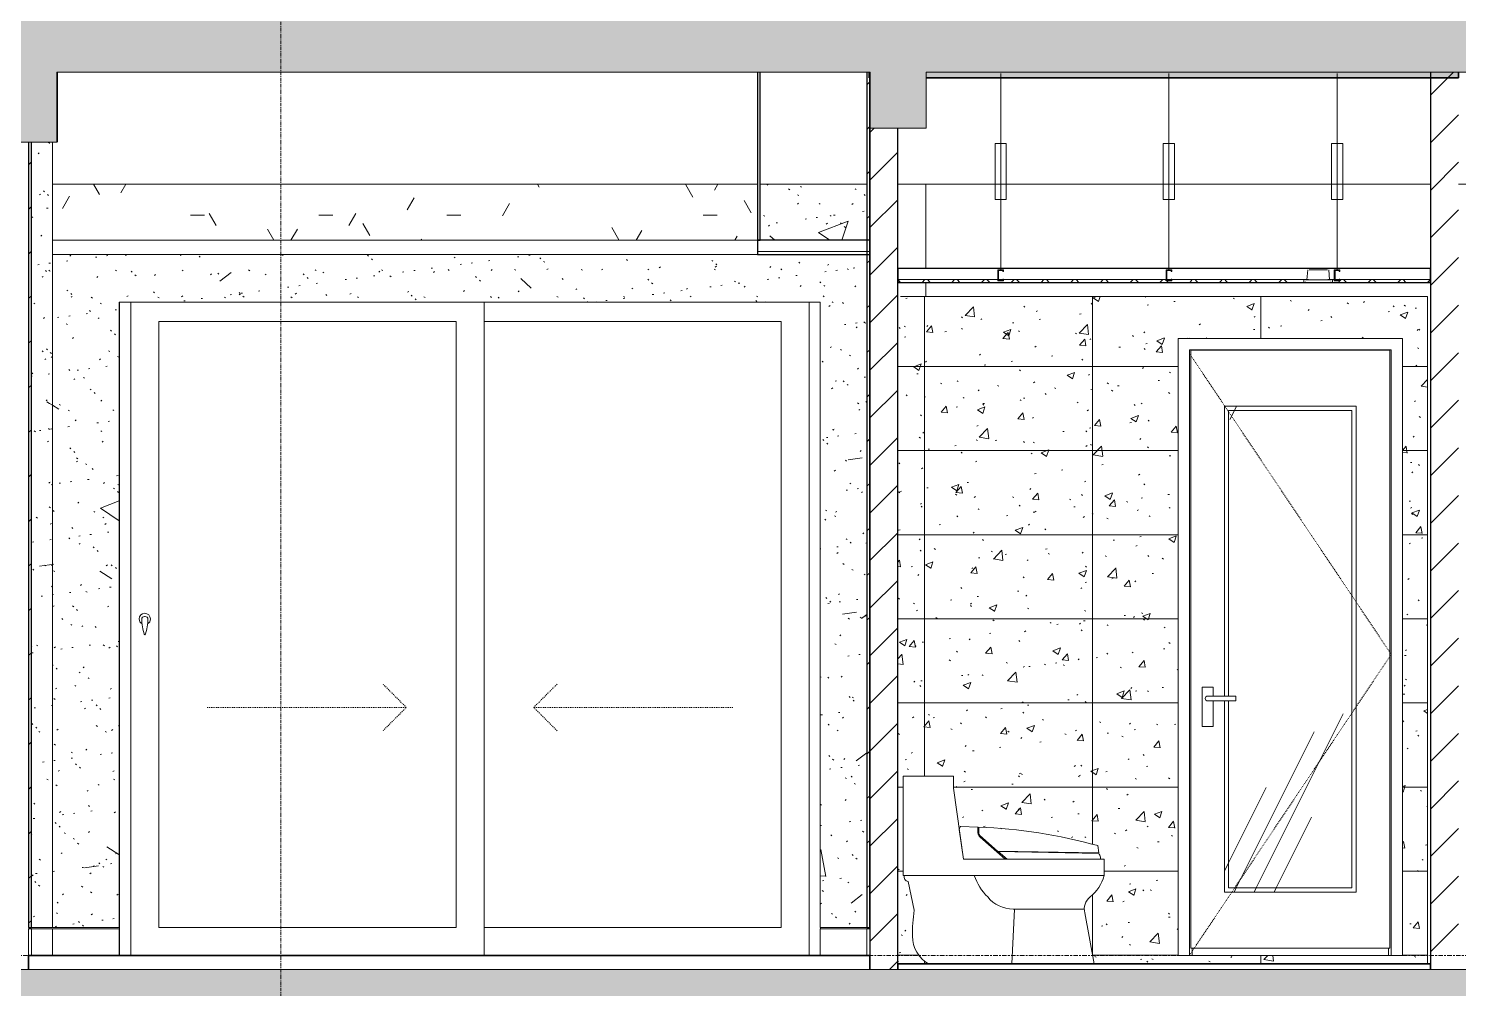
# Model space of a CAD drawing. Header units: millimetres. Extents: x -92143 to -2058, y -8802 to 35300.
# Drawn here: x -25437 to -20337, y 12282 to 15705 of the extents above; entities that cross this region are included whole.
import ezdxf

# ---------------------------------------------------------------- set-up
doc = ezdxf.new("R2010")
doc.units = ezdxf.units.MM
for name, pattern in [('Centre', [31.75, 6.35, -4.7625, 15.875, -4.7625]), ('Dash', [6.35, 3.175, -3.175]), ('Grid Line', [22.225, 12.7, -3.175, 3.175, -3.175])]:
    doc.linetypes.add(name, pattern=pattern)
for name, color, linetype, lineweight in [('0-1', 7, 'Continuous', 5), ('A-CLNG', 13, 'Continuous', 9), ('A-CLNG-1', 250, 'Continuous', 25), ('A-CLNG-2', 7, 'Continuous', 9), ('A-CLNG-PATT-1', 9, 'Continuous', 9), ('A-CLNG-PATT-3', 254, 'Continuous', 18), ('A-DETL-GENF', 92, 'Continuous', 9), ('A-DETL-GENF-1', 7, 'Continuous', 9), ('A-DETL-GENF-HDLN-1', 7, 'Dash', 9), ('A-DETL-GENF-HDLN-2', 1, 'Continuous', 9), ('A-DETL-THIN', 151, 'Continuous', 9), ('A-DOOR', 31, 'Continuous', 9), ('A-DOOR-1', 7, 'Continuous', 9), ('A-DOOR-FRAM', 31, 'Continuous', 9), ('A-DOOR-GLAZ', 31, 'Continuous', 9), ('A-DOOR-HDLN', 31, 'Dash', 18), ('A-FLOR-1', 10, 'Continuous', 35), ('A-FLOR-HRAL', 11, 'Continuous', 9), ('A-FLOR-HRAL-1', 253, 'Continuous', 18), ('A-FLOR-HRAL-2', 9, 'Continuous', 9), ('A-FLOR-LEVL-2', 51, 'Centre', 9), ('A-FLOR-PATT-1', 7, 'Continuous', 9), ('A-WALL-2', 250, 'Continuous', 25), ('A-WALL-PATT-1', 7, 'Continuous', 9), ('A-WALL-PATT-2', 9, 'Continuous', 9), ('E-LITE-EQPM', 33, 'Continuous', 9), ('E-LITE-EQPM-1', 7, 'Continuous', 9), ('I-WALL-1', 250, 'Continuous', 25), ('I-WALL-2', 7, 'Continuous', 9), ('P-SANR-FIXT', 6, 'Continuous', 9), ('P-SANR-FIXT-1', 7, 'Continuous', 9), ('S-BEAM-1', 12, 'Continuous', 5), ('S-BEAM-2', 7, 'Continuous', 9), ('S-BEAM-3', 10, 'Continuous', 35), ('S-COLS-1', 7, 'Continuous', 9), ('S-GRID-1', 1, 'Grid Line', 9)]:
    doc.layers.add(name, color=color, linetype=linetype, lineweight=lineweight)
pattern_1 = [(45, (-51987.05, 14125), (-84.8528, 84.8528), [])]
pattern_2 = [(45, (-51987.05, 14125), (-79.5495, 79.5495), [])]
pattern_3 = [(50, (-51987.05, 14125), (1093.104, -95.634), [114.3, -1257.3]), (355, (-51987, 14125), (-211.457, 1146.34), [91.44, -1005.84]), (100.451, (-51896, 14117), (881.656, 1050.7), [97.14, -1068.54]), (46.184, (-51987, 14429.8), (1626.475, -252.257), [171.45, -1885.95]), (96.636, (-51851.5, 14408.8), (1424.42, 1484.565), [145.71, -1602.81]), (351.184, (-51987, 14429.8), (1424.43, 1484.55), [137.16, -1508.76]), (21, (-51834.65, 14353.6), (909.686, -613.59), [114.3, -1257.3]), (326, (-51834.7, 14353.6), (370.812, 1105.13), [91.44, -1005.84]), (71.451, (-51758.8, 14302.5), (1280.503, 491.528), [97.14, -1068.54]), (37.5, (-51987.05, 14125), (18.5313, 507.3303), [50.292, -943.356, 50.292, -970.788, -1009.65]), (37.5, (-51987.05, 14125), (18.5313, 507.3303), [-2014.728, 50.292, -959.358]), (7.5, (-51987.05, 14125), (400.918, 601.084), [50.292, -531.876, 50.292, -920.496, -384.81]), (7.5, (-51987.05, 14125), (400.918, 601.084), [-1552.956, 50.292, -334.518]), (327.5, (-52326.9, 14125), (813.545, -34.3737), [50.292, -330.708, 50.292, -1138.428, -1577.34]), (327.5, (-52326.9, 14125), (813.545, -34.3737), [-1569.72, 50.292, -1527.048]), (317.5, (-52479.3, 14125), (888.775, 152.56), [50.292, -445.008, 50.292, -739.14, -1120.14]), (317.5, (-52479.3, 14125), (888.775, 152.56), [-1284.732, 50.292, -1069.848])]
pattern_4 = [(37.5, (-51987.05, 14125), (-4.79953, 146.8239), [5.029, -110.795, 5.029, -124.511, -123.825]), (37.5, (-51987.05, 14125), (-4.79953, 146.8239), [-245.364, 5.029, -118.796]), (7.5, (-51987.05, 14125), (134.8574, 215.0472), [5.029, -57.455, 5.029, -99.365, -40.005]), (7.5, (-51987.05, 14125), (134.8574, 215.0472), [-166.878, 5.029, -34.976]), (327.5, (-52080.78, 14125), (237.29776, 0.4316), [5.029, -33.071, 5.029, -132.131, -179.07]), (327.5, (-52080.78, 14125), (237.29776, 0.4316), [-175.26, 5.029, -174.041]), (317.5, (-52080.78, 14125), (229.067, 66.8792), [5.029, -14.021, 5.029, -84.887, -102.87]), (317.5, (-52080.78, 14125), (229.067, 66.8792), [-108.966, 5.029, -97.841])]
pattern_5 = [(63.435, (-51796.6, 14220.2), (-766.75, 2300.24), [952.5, -571.5, 952.5, -571.5, -1211.71]), (63.435, (-51796.6, 14220.2), (-766.75, 2300.24), [-3048, 381, -830.71]), (63.435, (-51844.2, 14267.9), (-766.75, 2300.24), [762, -952.5, 571.5, -571.5, -1402.21]), (63.435, (-51844.2, 14267.9), (-766.75, 2300.24), [-2857.5, 666.75, -735.46]), (63.435, (-51844.2, 14410.8), (-766.75, 2300.24), [571.5, -1143, 381, -571.5, -1592.71]), (63.435, (-51844.2, 14410.8), (-766.75, 2300.24), [-2667, 857.25, -735.46]), (63.435, (-51701.3, 14267.9), (-766.75, 2300.24), [571.5, -1143, 476.25, -2068.96]), (63.435, (-51558.4, 14410.8), (-766.75, 2300.24), [285.75, -1428.75, 190.5, -2354.71]), (63.435, (-51796.6, 14648.9), (-766.75, 2300.24), [190.5, -1428.75, 190.5, -762, -1687.96]), (63.435, (-51796.6, 14648.9), (-766.75, 2300.24), [-2571.75, 476.25, -1211.71]), (63.435, (-50939.3, 14506), (-766.75, 2300.24), [952.5, -1428.75, 1143, -754.51]), (63.435, (-50939.3, 14363.1), (-766.75, 2300.24), [1333.5, -952.5, 1428.75, -564.01]), (63.435, (-50844, 14410.8), (-766.75, 2300.24), [1524, -762, 1143, -830.71]), (63.435, (-50701.2, 14553.6), (-766.75, 2300.24), [952.5, -1333.5, 762, -1211.71]), (63.435, (-50844, 14839.4), (-766.75, 2300.24), [476.25, -1905, 571.5, -1306.96]), (63.435, (-50558.3, 14696.5), (-766.75, 2300.24), [381, -1905, 381, -1592.71])]

# ---------------------------------------------------------------- blocks, each defined once
blk = doc.blocks.new('NCV_TKTC_KET CAU_rvt-1-TKCS_MẶT CẮT E')
at = {"layer": 'A-FLOR-PATT-1'}
h = blk.add_hatch(color=256, dxfattribs=at)
h.paths.add_polyline_path([(-73506.3, 15530), (-73236.9, 15530), (-73236.9, 15550), (-75336.9, 15550), (-75336.9, 15530), (-74122.9, 15530)])
h.paths.add_polyline_path([(-66936.9, 15530), (-65032.3, 15530), (-65032.3, 15550), (-66936.9, 15550)])
h.paths.add_polyline_path([(-20336.9, 15530), (-20336.9, 15550), (-22235.3, 15550), (-22235.3, 15530), (-20484.2, 15530)])
h.paths.add_polyline_path([(-58736.9, 15530), (-56833.3, 15530), (-56833.3, 15550), (-58736.9, 15550)])
h.paths.add_polyline_path([(-22438.4, 15530), (-22435.3, 15530.3), (-22435.3, 15550), (-22438.4, 15549.9), (-22438.4, 15541.9)])
h.paths.add_polyline_path([(-28536.9, 15530), (-28536.9, 15550), (-30435.3, 15550), (-30435.3, 15530), (-29115.7, 15530)])
h.paths.add_polyline_path([(-50536.9, 15530), (-48635.6, 15530), (-48635.6, 15550), (-50536.9, 15550)])
h.paths.add_polyline_path([(-30635.3, 15530), (-30635.3, 15550), (-30638.4, 15550), (-30638.4, 15530)])
h.paths.add_polyline_path([(-48435.6, 15530), (-48433.3, 15530), (-48433.3, 15550), (-48435.6, 15550)])
h.paths.add_polyline_path([(-40434.4, 15530), (-40434.4, 15550), (-42336.9, 15550), (-42336.9, 15530), (-40829.9, 15530)])
at = {"layer": 'S-BEAM-1'}
blk.add_hatch(color=256, dxfattribs=at).paths.add_polyline_path([(-22436.9, 15350), (-22435.3, 15350), (-22436.9, 15541.9)])
at = {"layer": 'A-FLOR-1'}
for p, q in [((-22438.4, 15550), (-22438.4, 15530)), ((-22438.4, 15530), (-22435.3, 15530)), ((-22235.3, 15530), (-20336.9, 15530)), ((-20336.9, 15530), (-20336.9, 15550))]:
    blk.add_line(p, q, dxfattribs=at)
at = {"layer": 'S-BEAM-2'}
for p, q in [((-22836.9, 15150), (-25351.9, 15150)), ((-22446.9, 15150), (-22826.9, 15150)), ((-20436.9, 15150), (-22336.9, 15150)), ((-19136.9, 15150), (-20336.9, 15150))]:
    blk.add_line(p, q, dxfattribs=at)
at = {"layer": 'S-BEAM-3'}
for p, q in [((-25335.3, 15300), (-25335.3, 15550)), ((-22436.9, 15550), (-22436.9, 15350))]:
    blk.add_line(p, q, dxfattribs=at)
blk = doc.blocks.new('DOOR_CW_01 CANH MO-PANEL KINH - DIG_02-800x2200-CỬA NHÔM KÍNH-V43-TKCS_MẶT CẮT E')
at = {"layer": 'A-DETL-GENF-HDLN-2'}
h = blk.add_hatch(dxfattribs=at)
h.set_pattern_fill('FP_34', color=256, style=0, pattern_type=2)
h.set_pattern_definition(pattern_5)
h.paths.add_polyline_path([(-21171.5, 12626), (-20701.5, 12626), (-20701.5, 14358), (-21171.5, 14358), (-21171.5, 13324.5), (-21156.5, 13324.5), (-21156.5, 14343), (-20716.5, 14343), (-20716.5, 12641), (-21156.5, 12641), (-21156.5, 13307.5), (-21171.5, 13307.5), (-21171.5, 12641)])
h = blk.add_hatch(dxfattribs=at)
h.set_pattern_fill('FP_34', color=256, style=0, pattern_type=2)
h.set_pattern_definition(pattern_5)
h.paths.add_polyline_path([(-20716.5, 12641), (-20716.5, 14343), (-21156.5, 14343), (-21156.5, 13324.5), (-21130.7, 13324.5), (-21130.7, 13307.5), (-21156.5, 13307.5), (-21156.5, 12641), (-21100.8, 12641)])
at = {"layer": 'A-DETL-GENF-HDLN-1'}
for p, q in [((-20576.5, 13473.5), (-21296.5, 14547)), ((-21296.5, 12400), (-20576.5, 13473.5))]:
    blk.add_line(p, q, dxfattribs=at)
at = {"layer": 'A-DOOR-1'}
for p, q in [((-21296.5, 14560), (-21296.5, 12400)), ((-21296.5, 14560), (-20576.5, 14560)), ((-20581.5, 14558), (-21291.5, 14558)), ((-21291.5, 14558), (-21291.5, 12426)), ((-20581.5, 12426), (-20581.5, 14558)), ((-20576.5, 12400), (-20576.5, 14560)), ((-21171.5, 13324.5), (-21171.5, 14358)), ((-21171.5, 14358), (-20701.5, 14358)), ((-21156.5, 14343), (-21156.5, 13324.5)), ((-20716.5, 14343), (-21156.5, 14343)), ((-20716.5, 12641), (-20716.5, 14343)), ((-20701.5, 14358), (-20701.5, 12626)), ((-21211.8, 13356), (-21251.3, 13356)), ((-21251.3, 13356), (-21251.3, 13216)), ((-21156.5, 13324.5), (-21231.5, 13324.5)), ((-21211.8, 13324.5), (-21211.8, 13356)), ((-21156.5, 13324.5), (-21130.7, 13324.5)), ((-21130.7, 13324.5), (-21130.7, 13307.5)), ((-21156.5, 13307.5), (-21231.5, 13307.5)), ((-21211.8, 13216), (-21211.8, 13307.5)), ((-21171.5, 12626), (-21171.5, 13307.5)), ((-21156.5, 13307.5), (-21156.5, 12641)), ((-21130.7, 13307.5), (-21156.5, 13307.5)), ((-21251.3, 13216), (-21211.8, 13216)), ((-20701.5, 12626), (-21171.5, 12626)), ((-21156.5, 12641), (-20716.5, 12641)), ((-21291.5, 12426), (-20581.5, 12426)), ((-21286.5, 12426), (-21286.5, 12400)), ((-20586.5, 12426), (-20586.5, 12400))]:
    blk.add_line(p, q, dxfattribs=at)
for start, end in [(90, 180), (180, 270)]:
    blk.add_arc((-21231.5, 13316), 8.5, start, end, dxfattribs=at)
blk = doc.blocks.new('TOILET - TOILET-400871-TKCS_MẶT CẮT E')
at = {"layer": 'P-SANR-FIXT-1'}
for p, q in [((-30517.2, 6238.8), (-30338.3, 6238.8)), ((-30517.2, 5884.5), (-30517.2, 6238.8)), ((-30338.3, 6238.8), (-30338.3, 6196.1)), ((-30338.3, 6196.1), (-30301.7, 5942.7)), ((-30317.1, 6048.9), (-30313.7, 6058.1)), ((-30301.7, 5942.7), (-30317.1, 6048.9)), ((-30311.6, 6059.4), (-30250.9, 6057.8)), ((-30248.1, 6040.7), (-30248.1, 6057.1)), ((-30181.1, 5971.6), (-30244.4, 6027.8)), ((-30243, 6022.1), (-30153.7, 5942.7)), ((-29819.2, 5965.3), (-30181.1, 5971.6)), ((-30179, 5970), (-29819.9, 5963.7)), ((-30147, 5942.7), (-30179, 5970)), ((-29822.8, 5991.3), (-29819.2, 5965.3)), ((-30153.7, 5942.7), (-30301.7, 5942.7)), ((-30301.7, 5942.7), (-29800.4, 5942.7)), ((-29813.5, 5942.7), (-30147, 5942.7)), ((-29813.5, 5950.7), (-29813.5, 5942.7)), ((-29800.4, 5942.7), (-29800.4, 5884.5)), ((-30514.1, 5884.5), (-30517.2, 5884.5)), ((-29800.4, 5884.5), (-30517.2, 5884.5)), ((-30477.9, 5760.8), (-30499.7, 5863.3)), ((-30130, 5570), (-30119.8, 5764.9)), ((-30125, 5764.9), (-29871.4, 5764.9)), ((-29869.9, 5751.5), (-29836, 5570))]:
    blk.add_line(p, q, dxfattribs=at)
for centre, radius, start, end in [((-30311.7, 6057.2), 2.2, 88.5161, 155.4839), ((-29006, 6068.4), 1244.9, 180.4858, 181.4436), ((-30226.7, 6039.8), 24, 186.6549, 227.3451), ((-30310.2, 4249.5), 1808.7, 74.3662, 88.0305), ((-30223.8, 6040.7), 24.3, 180, 212), ((-29845.4, 5943), 32.8, 13.4486, 39.0703), ((-30495.4, 5881.7), 18.9, 171.5586, 257), ((-30070.1, 5954.4), 206.2, 199.8317, 225.1361), ((-29944.9, 5924.8), 150, 309.0587, 344.4161), ((-30125, 5881.3), 116.3, 218.8786, 270), ((-29814.7, 5764.2), 56.7, 129.0587, 192.9413), ((-29921.6, 5674.2), 563, 171.1596, 180.5723), ((-30367.9, 5669.8), 116.7, 180.5723, 239.3773)]:
    blk.add_arc(centre, radius, start, end, dxfattribs=at)
blk = doc.blocks.new('LIC_10-ĐÈN LED DOWNLIGHT ÂM TRẦN_ P_6W_ ÁNH SÁNG 4000K - LIC_10-ĐÈN LED DOWNLIGHT ÂM TRẦN_ P_6W_ ÁNH SÁNG 4000K-V4-TKCS_MẶT CẮT E')
at = {"layer": 'E-LITE-EQPM-1'}
for p, q in [((-20887.9, 8009), (-20887.9, 8000)), ((-20791, 8009), (-20882.9, 8009)), ((-20874.4, 8045), (-20877, 8009)), ((-20804.4, 8045), (-20869.4, 8045)), ((-20796.9, 8009), (-20799.4, 8045)), ((-20785.9, 8000), (-20785.9, 8009)), ((-20896.9, 8000), (-20896.9, 7998)), ((-20896.9, 7998), (-20891, 7998)), ((-20776.9, 7998), (-20896.9, 7998)), ((-20893.4, 8000), (-20895.8, 8000)), ((-20876.1, 8000), (-20893.3, 8000)), ((-20782.9, 8000), (-20891, 8000)), ((-20882, 8000), (-20885.5, 8000)), ((-20881.9, 8002), (-20881.9, 8000)), ((-20878.6, 8000), (-20881.1, 8000)), ((-20800.3, 8000), (-20873.6, 8000)), ((-20853.3, 8000), (-20860.6, 8000)), ((-20813.3, 8000), (-20820.5, 8000)), ((-20780.5, 8000), (-20797.7, 8000)), ((-20792.7, 8000), (-20795.3, 8000)), ((-20791.9, 8000), (-20791.9, 8002)), ((-20788.4, 8000), (-20791.6, 8000)), ((-20782.9, 7998), (-20776.9, 7998)), ((-20778.1, 8000), (-20780.5, 8000)), ((-20776.9, 7998), (-20776.9, 8000))]:
    blk.add_line(p, q, dxfattribs=at)
blk = doc.blocks.new('Railing - Railing-915909-TKCS_MẶT CẮT E')
at = {"layer": 'A-FLOR-HRAL-1'}
for p, q in [((-25426.9, 5695), (-25436.9, 5695)), ((-25436.9, 5695), (-25436.9, 5600)), ((-25426.9, 5600), (-25426.9, 5695)), ((-25436.9, 5600), (-25426.9, 5600))]:
    blk.add_line(p, q, dxfattribs=at)
at = {"layer": 'A-FLOR-HRAL-2'}
for p, q in [((-25426.9, 5695), (-25351.9, 5695)), ((-25351.9, 5695), (-25113.5, 5695)), ((-25351.9, 5695), (-25351.9, 5600)), ((-25113.5, 5695), (-25113.5, 5600))]:
    blk.add_line(p, q, dxfattribs=at)
blk = doc.blocks.new('Railing - Railing-915901-TKCS_MẶT CẮT E')
at = {"layer": 'A-FLOR-HRAL-1'}
for p, q in [((-22436.9, 5695), (-22446.9, 5695)), ((-22446.9, 5695), (-22446.9, 5600)), ((-22436.9, 5600), (-22436.9, 5695)), ((-22446.9, 5600), (-22436.9, 5600))]:
    blk.add_line(p, q, dxfattribs=at)
blk = doc.blocks.new('Railing - Railing-915903-TKCS_MẶT CẮT E')
at = {"layer": 'A-FLOR-HRAL-2'}
for p, q in [((-22613.5, 5600), (-22613.5, 5695)), ((-22613.5, 5695), (-22446.9, 5695))]:
    blk.add_line(p, q, dxfattribs=at)
blk = doc.blocks.new('CL_01-VÁCH DỰNG THẠCH CAO CĂN HỘ LOẠI 1-5D12 - CL_01-VÁCH DỰNG THẠCH CAO CĂN HỘ LOẠI 1A-5-V55-TKCS_MẶT CẮT E')
at = {"layer": 'A-CLNG-PATT-3'}
h = blk.add_hatch(dxfattribs=at)
h.set_pattern_fill('FP_2', color=256, style=0, pattern_type=2)
h.set_pattern_definition([(0, (-51987.05, 14125), (609.6, 152.4), [50.292, -406.908, 50.292, -406.908, -2438.4]), (0, (-51987.05, 14125), (609.6, 152.4), [-914.4, 50.292, -864.108, 50.292, -406.908, -1066.8]), (0, (-51987.05, 14125), (609.6, 152.4), [-2286, 50.292, -254.508, 50.292, -711.708]), (120, (-51758.45, 14201.2), (-436.7823, 451.7291), [50.292, -406.908, 50.292, -2845.308]), (120, (-51758.45, 14201.2), (-436.7823, 451.7291), [-507.492, -406.908, 50.292, -864.108, -1524]), (120, (-51758.45, 14201.2), (-436.7823, 451.7291), [-1828.8, 50.292, -406.908, 50.292, -1016.508]), (120, (-51758.45, 14201.2), (-436.7823, 451.7291), [-2336.292, -254.508, 50.292, -711.708]), (240, (-51682.25, 14506), (-172.8177, -604.1291), [50.292, -406.908, 50.292, -406.908, -2438.4]), (240, (-51682.25, 14506), (-172.8177, -604.1291), [-914.4, 50.292, -864.108, 50.292, -406.908, -1066.8]), (240, (-51682.25, 14506), (-172.8177, -604.1291), [-2286, 50.292, -254.508, 50.292, -711.708])])
h.paths.add_polyline_path([(-22950.4, 14950), (-22836.9, 14950), (-22836.9, 15150), (-25351.9, 15150), (-25351.9, 14950), (-24183.5, 14950)])
at = {"layer": 'A-CLNG-1'}
for p, q in [((-22836.9, 15550), (-22836.9, 14950)), ((-22826.9, 14950), (-22826.9, 15550)), ((-22836.9, 14950), (-22826.9, 14950))]:
    blk.add_line(p, q, dxfattribs=at)
at = {"layer": 'A-CLNG-2'}
blk.add_line((-22836.9, 14950), (-25351.9, 14950), dxfattribs=at)
blk = doc.blocks.new('NCV_TKTC_TANG 3 - 4_rvt-1-TKCS_MẶT CẮT E')
at = {"layer": 'A-CLNG-PATT-1'}
h = blk.add_hatch(dxfattribs=at)
h.set_pattern_fill('FP_4', color=256, style=0, pattern_type=2)
h.set_pattern_definition([(45, (-51987.05, 14125), (-53.033, 53.033), []), (135, (-51987.05, 14125), (-53.033, -53.033), [])])
h.paths.add_polyline_path([(-20484.2, 14800), (-20436.9, 14800), (-20436.9, 14810), (-20759.4, 14809), (-20759.4, 14805), (-20779.4, 14805), (-20779.4, 14810), (-20790.5, 14809), (-20790.5, 14800), (-20754.4, 14800)])
h.paths.add_polyline_path([(-22336.9, 14800), (-20883.4, 14800), (-20882.9, 14809), (-21359.4, 14807.5), (-21359.4, 14805), (-21379.4, 14805), (-21379.4, 14810), (-21959.4, 14810), (-21959.4, 14805), (-21979.4, 14805), (-21979.4, 14810), (-22336.9, 14810)])
h.paths.add_polyline_path([(-20761.9, 14807.5), (-20761.9, 14810), (-20776.9, 14809), (-20776.9, 14807.5)])
h.paths.add_polyline_path([(-21376.9, 14807.5), (-21361.9, 14807.5), (-21361.9, 14810), (-21376.9, 14810)])
h.paths.add_polyline_path([(-21976.9, 14807.5), (-21961.9, 14807.5), (-21961.9, 14810), (-21976.9, 14810)])
at = {"layer": 'A-WALL-PATT-1'}
h = blk.add_hatch(dxfattribs=at)
h.set_pattern_fill('FP_5', color=256, style=0, pattern_type=2)
h.set_pattern_definition(pattern_2)
h.paths.add_polyline_path([(-22446.9, 12500), (-22436.9, 12500), (-22436.9, 15550), (-22446.9, 15550), (-22446.9, 12673.7)])
h = blk.add_hatch(dxfattribs=at)
h.set_pattern_fill('FP_5', color=256, style=0, pattern_type=2)
h.set_pattern_definition(pattern_2)
h.paths.add_polyline_path([(-25436.9, 12500), (-25426.9, 12500), (-25426.9, 15300), (-25436.9, 15300), (-25436.9, 12673.7)])
at = {"layer": 'A-WALL-PATT-2'}
h = blk.add_hatch(dxfattribs=at)
h.set_pattern_fill('FP_1', color=256, style=0, pattern_type=2)
h.set_pattern_definition(pattern_1)
h.paths.add_polyline_path([(-20436.9, 12350), (-20336.9, 12350), (-20336.9, 15550), (-20436.9, 15550), (-20436.9, 12369.3)])
h = blk.add_hatch(dxfattribs=at)
h.set_pattern_fill('FP_7', color=256, style=0, pattern_type=2)
h.set_pattern_definition(pattern_3)
h.paths.add_polyline_path([(-25416.5, 12500), (-25361.9, 12500), (-25361.9, 15300), (-25426.9, 15300), (-25426.9, 12500)])
h = blk.add_hatch(dxfattribs=at)
h.set_pattern_fill('FP_6', color=256, style=0, pattern_type=2)
h.set_pattern_definition(pattern_4)
h.paths.add_polyline_path([(-25416.5, 12500), (-25361.9, 12500), (-25361.9, 15300), (-25426.9, 15300), (-25426.9, 12500)])
h = blk.add_hatch(dxfattribs=at)
h.set_pattern_fill('FP_7', color=256, style=0, pattern_type=2)
h.set_pattern_definition(pattern_3)
h.paths.add_polyline_path([(-25351.9, 12500), (-25351.9, 15300), (-25361.9, 15300), (-25361.9, 12500)])
h = blk.add_hatch(dxfattribs=at)
h.set_pattern_fill('FP_6', color=256, style=0, pattern_type=2)
h.set_pattern_definition(pattern_4)
h.paths.add_polyline_path([(-25351.9, 12500), (-25351.9, 15300), (-25361.9, 15300), (-25361.9, 12500)])
h = blk.add_hatch(dxfattribs=at)
h.set_pattern_fill('FP_1', color=256, style=0, pattern_type=2)
h.set_pattern_definition(pattern_1)
h.paths.add_polyline_path([(-22435.3, 12350), (-22336.9, 12350), (-22336.9, 15350), (-22435.3, 15350), (-22436.9, 12350)])
h = blk.add_hatch(dxfattribs=at)
h.set_pattern_fill('FP_7', color=256, style=0, pattern_type=2)
h.set_pattern_definition(pattern_3)
h.paths.add_polyline_path([(-25351.9, 12500), (-25113.5, 12500), (-25113.5, 14730), (-22613.5, 14730), (-22613.5, 12500), (-22446.9, 12500), (-22446.9, 14900), (-25351.9, 14900), (-25351.9, 13033.7)])
h.paths.add_polyline_path([(-22446.9, 14950), (-22446.9, 15150), (-22826.9, 15150), (-22826.9, 14950), (-22570.4, 14950)])
h = blk.add_hatch(dxfattribs=at)
h.set_pattern_fill('FP_6', color=256, style=0, pattern_type=2)
h.set_pattern_definition(pattern_4)
h.paths.add_polyline_path([(-25351.9, 12500), (-25113.5, 12500), (-25113.5, 14730), (-22613.5, 14730), (-22613.5, 12500), (-22446.9, 12500), (-22446.9, 14900), (-25351.9, 14900), (-25351.9, 13033.7)])
h.paths.add_polyline_path([(-22446.9, 14950), (-22446.9, 15150), (-22826.9, 15150), (-22826.9, 14950), (-22570.4, 14950)])
h = blk.add_hatch(dxfattribs=at)
h.set_pattern_fill('FP_18', color=256, style=0, pattern_type=2)
h.set_pattern_definition([(50, (-51987.05, 14125), (273.276, -23.909), [28.575, -314.325]), (355, (-51987.05, 14125), (-52.8646, 286.585), [22.86, -251.46]), (100.451, (-51964.28, 14123), (220.4138, 262.6745), [24.285, -267.135]), (46.184, (-51987.05, 14201.2), (406.6187, -63.0646), [42.862, -471.487]), (96.636, (-51953.17, 14195.94), (356.104, 371.1414), [36.428, -400.703]), (351.184, (-51987.05, 14201.2), (356.1075, 371.138), [34.29, -377.19]), (21, (-51948.95, 14182.15), (227.4212, -153.3982), [28.575, -314.325]), (326, (-51948.95, 14182.15), (92.7027, 276.2822), [22.86, -251.46]), (71.451, (-51930, 14169.37), (320.1254, 122.8816), [24.285, -267.135]), (37.5, (-51987.05, 14125), (4.63248, 126.8326), [5.029, -243.383, 5.029, -250.241, -252.413]), (37.5, (-51987.05, 14125), (4.63248, 126.8326), [-503.682, 5.029, -247.383]), (7.5, (-51987.05, 14125), (100.22916, 150.2711), [5.029, -140.513, 5.029, -237.668, -96.203]), (7.5, (-51987.05, 14125), (100.22916, 150.2711), [-388.239, 5.029, -91.173]), (327.5, (-52072.01, 14125), (203.38684, -8.5935), [5.029, -90.221, 5.029, -292.151, -394.335]), (327.5, (-52072.01, 14125), (203.38684, -8.5935), [-392.43, 5.029, -389.306]), (317.5, (-52110.11, 14125), (222.1944, 38.1398), [5.029, -118.796, 5.029, -192.329, -280.035]), (317.5, (-52110.11, 14125), (222.1944, 38.1398), [-321.183, 5.029, -275.006])])
h.paths.add_polyline_path([(-22336.9, 12370), (-22226.9, 12370), (-22238.8, 12377.1), (-22257.8, 12395.4), (-22272.2, 12417.6), (-22281.3, 12442.4), (-22284.5, 12468.6), (-22283.1, 12514.8), (-22277.9, 12560.8), (-22299.7, 12663.3), (-22307.9, 12667.6), (-22313.2, 12675.2), (-22314.1, 12684.5), (-22317.2, 12684.5), (-22317.2, 13038.8), (-22138.3, 13038.8), (-22138.3, 12996.1), (-22117.1, 12848.9), (-22111.6, 12859.4), (-22050.9, 12857.8), (-22049.2, 12831.5), (-22043, 12822.1), (-21953.7, 12742.7), (-21947, 12742.7), (-21979, 12770), (-21619.2, 12762.5), (-21613.5, 12750.7), (-21613.5, 12742.7), (-21600.4, 12742.7), (-21600.4, 12684.5), (-21611.7, 12655.8), (-21633.3, 12625.4), (-21659.2, 12599.3), (-21665.9, 12588.5), (-21670, 12576.6), (-21671.4, 12564.1), (-21669.9, 12551.5), (-21636, 12370), (-20446.9, 12370), (-20446.9, 14750), (-22336.9, 14750), (-22336.9, 12673.7)])
h.paths.add_polyline_path([(-21100.8, 12400), (-21336.5, 12400), (-21336.5, 14600), (-20536.5, 14600), (-20536.5, 12400)])
h.paths.add_polyline_path([(-21619.2, 12765.3), (-21981.1, 12771.6), (-22045.2, 12830.4), (-22048.1, 12846.9), (-22046.7, 12857), (-21904.7, 12846.5), (-21762.7, 12824.5), (-21622.8, 12791.3), (-21619.9, 12770.8)])
h = blk.add_hatch(dxfattribs=at)
h.set_pattern_fill('FP_40', color=256, style=0, pattern_type=2)
h.set_pattern_definition([(0, (-20441.94, 12400), (0, 300), []), (90, (-20441.94, 12400), (-600, 4e-14), [])])
h.paths.add_polyline_path([(-22336.9, 12370), (-22226.9, 12370), (-22238.8, 12377.1), (-22257.8, 12395.4), (-22272.2, 12417.6), (-22281.3, 12442.4), (-22284.5, 12468.6), (-22283.1, 12514.8), (-22277.9, 12560.8), (-22299.7, 12663.3), (-22307.9, 12667.6), (-22313.2, 12675.2), (-22314.1, 12684.5), (-22317.2, 12684.5), (-22317.2, 13038.8), (-22138.3, 13038.8), (-22138.3, 12996.1), (-22117.1, 12848.9), (-22111.6, 12859.4), (-22050.9, 12857.8), (-22049.2, 12831.5), (-22043, 12822.1), (-21953.7, 12742.7), (-21947, 12742.7), (-21979, 12770), (-21619.2, 12762.5), (-21613.5, 12750.7), (-21613.5, 12742.7), (-21600.4, 12742.7), (-21600.4, 12684.5), (-21611.7, 12655.8), (-21633.3, 12625.4), (-21659.2, 12599.3), (-21665.9, 12588.5), (-21670, 12576.6), (-21671.4, 12564.1), (-21669.9, 12551.5), (-21636, 12370), (-20446.9, 12370), (-20446.9, 14750), (-22336.9, 14750), (-22336.9, 12673.7)])
h.paths.add_polyline_path([(-21100.8, 12400), (-21336.5, 12400), (-21336.5, 14600), (-20536.5, 14600), (-20536.5, 12400)])
h.paths.add_polyline_path([(-21619.2, 12765.3), (-21981.1, 12771.6), (-22045.2, 12830.4), (-22048.1, 12846.9), (-22046.7, 12857), (-21904.7, 12846.5), (-21762.7, 12824.5), (-21622.8, 12791.3), (-21619.9, 12770.8)])
at = {"layer": 'A-CLNG-1'}
for p, q in [((-22436.9, 14950), (-22836.9, 14950)), ((-22836.9, 14950), (-22836.9, 14900)), ((-22436.9, 14900), (-22436.9, 14950)), ((-22836.9, 14900), (-22436.9, 14900)), ((-20436.9, 14850), (-22336.9, 14850)), ((-22336.9, 14850), (-22336.9, 14800)), ((-20436.9, 14800), (-20436.9, 14850)), ((-22336.9, 14800), (-20891, 14800)), ((-20782.9, 14800), (-20436.9, 14800))]:
    blk.add_line(p, q, dxfattribs=at)
at = {"layer": 'A-CLNG-2'}
for p, q in [((-25351.9, 14950), (-22836.9, 14950)), ((-22836.9, 14900), (-25351.9, 14900)), ((-22436.9, 14910), (-22836.9, 14910)), ((-21979.1, 14810), (-22336.9, 14810)), ((-21960.1, 14810), (-21976.9, 14810)), ((-21379.1, 14810), (-21959.4, 14810)), ((-21360.1, 14810), (-21376.9, 14810)), ((-20871.5, 14810), (-21359.4, 14810)), ((-20779.1, 14810), (-20802.3, 14810)), ((-20760.1, 14810), (-20776.9, 14810)), ((-20436.9, 14810), (-20759.4, 14810))]:
    blk.add_line(p, q, dxfattribs=at)
at = {"layer": 'A-FLOR-1'}
for p, q in [((-22436.9, 12400), (-25436.9, 12400)), ((-25436.9, 12400), (-25436.9, 12350)), ((-22436.9, 12350), (-22436.9, 12400)), ((-20436.9, 12370), (-22336.9, 12370)), ((-22336.9, 12370), (-22336.9, 12350)), ((-20436.9, 12350), (-20436.9, 12370))]:
    blk.add_line(p, q, dxfattribs=at)
at = {"layer": 'A-WALL-2'}
for p, q in [((-22436.9, 15550), (-22436.9, 12350)), ((-20436.9, 15550), (-20436.9, 12350)), ((-22336.9, 12350), (-22336.9, 15350))]:
    blk.add_line(p, q, dxfattribs=at)
at = {"layer": 'I-WALL-1'}
for p, q in [((-22446.9, 15550), (-22446.9, 12500)), ((-22436.9, 12500), (-22436.9, 15550)), ((-25436.9, 15300), (-25436.9, 12500)), ((-25426.9, 12500), (-25426.9, 15300)), ((-25436.9, 12500), (-25426.9, 12500)), ((-22446.9, 12500), (-22436.9, 12500))]:
    blk.add_line(p, q, dxfattribs=at)
at = {"layer": 'I-WALL-2'}
for p, q in [((-25351.9, 15300), (-25351.9, 12500)), ((-20446.9, 14750), (-22326.9, 14750)), ((-20446.9, 12370), (-20446.9, 14750)), ((-25113.5, 12500), (-25113.5, 14730)), ((-25113.5, 14730), (-22613.5, 14730)), ((-22613.5, 14730), (-22613.5, 12500)), ((-21336.5, 12400), (-21336.5, 14600)), ((-21336.5, 14600), (-20536.5, 14600)), ((-20536.5, 14600), (-20536.5, 12400)), ((-25426.9, 12500), (-25361.9, 12500)), ((-25351.9, 12500), (-25361.9, 12500)), ((-25351.9, 12500), (-25113.5, 12500)), ((-22613.5, 12500), (-22446.9, 12500)), ((-20536.5, 12400), (-21336.5, 12400))]:
    blk.add_line(p, q, dxfattribs=at)
at = {"layer": 'S-COLS-1'}
for p, q in [((-22236.9, 15150), (-22236.9, 14850)), ((-22236.9, 14800), (-22236.9, 14750))]:
    blk.add_line(p, q, dxfattribs=at)
at = {"layer": 'A-CLNG'}
blk.add_blockref('CL_01-VÁCH DỰNG THẠCH CAO CĂN HỘ LOẠI 1-5D12 - CL_01-VÁCH DỰNG THẠCH CAO CĂN HỘ LOẠI 1A-5-V55-TKCS_MẶT CẮT E', (0, 0), dxfattribs=at)
at = {"layer": 'A-DOOR'}
blk.add_blockref('DOOR_CW_01 CANH MO-PANEL KINH - DIG_02-800x2200-CỬA NHÔM KÍNH-V43-TKCS_MẶT CẮT E', (0, 0), dxfattribs=at)
at = {"layer": 'A-FLOR-HRAL'}
for name in ['Railing - Railing-915909-TKCS_MẶT CẮT E', 'Railing - Railing-915903-TKCS_MẶT CẮT E', 'Railing - Railing-915901-TKCS_MẶT CẮT E']:
    blk.add_blockref(name, (0, 6800), dxfattribs=at)
at = {"layer": 'E-LITE-EQPM'}
blk.add_blockref('LIC_10-ĐÈN LED DOWNLIGHT ÂM TRẦN_ P_6W_ ÁNH SÁNG 4000K - LIC_10-ĐÈN LED DOWNLIGHT ÂM TRẦN_ P_6W_ ÁNH SÁNG 4000K-V4-TKCS_MẶT CẮT E', (0, 6800), dxfattribs=at)
at = {"layer": 'P-SANR-FIXT'}
blk.add_blockref('TOILET - TOILET-400871-TKCS_MẶT CẮT E', (8200, 6800), dxfattribs=at)
blk = doc.blocks.new('DEG_02-DEG_03 - DEG_02-2500x2400mm-CỬA ĐI 02 CÁNH TRƯỢT-V79-TKCS_MẶT CẮT E')
at = {"layer": 'A-DOOR'}
for p, q in [((-38760.3, 5600), (-38760.3, 7930)), ((-39920.3, 5700), (-39920.3, 7860)), ((-39920.3, 7860), (-38860.3, 7860)), ((-38860.3, 7860), (-38860.3, 5700)), ((-38860.3, 5700), (-39920.3, 5700))]:
    blk.add_line(p, q, dxfattribs=at)
at = {"layer": 'A-DOOR', "flags": 128}
blk.add_lwpolyline([(-39968.8, 6808.7), (-39968.8, 6808.7), (-39968.8, 6808.7), (-39968.8, 6808.7), (-39968.8, 6808.7), (-39968.9, 6808.7), (-39968.9, 6808.7), (-39968.9, 6808.7), (-39968.9, 6808.7), (-39968.9, 6808.7), (-39969, 6808.7), (-39969, 6808.7), (-39969, 6808.7), (-39969, 6808.7), (-39969.1, 6808.7), (-39969.1, 6808.7), (-39969.1, 6808.7), (-39969.2, 6808.7), (-39969.2, 6808.7), (-39969.3, 6808.7), (-39969.3, 6808.7), (-39969.4, 6808.7), (-39969.4, 6808.7), (-39969.5, 6808.7), (-39969.5, 6808.7), (-39969.6, 6808.7), (-39969.6, 6808.7), (-39969.7, 6808.7), (-39969.7, 6808.7), (-39969.8, 6808.7), (-39969.8, 6808.7), (-39969.9, 6808.7), (-39969.9, 6808.7), (-39970, 6808.7), (-39970.1, 6808.7), (-39970.1, 6808.7), (-39970.2, 6808.7), (-39970.2, 6808.7), (-39970.3, 6808.7), (-39970.4, 6808.7), (-39970.4, 6808.7), (-39970.5, 6808.7), (-39970.5, 6808.7), (-39970.6, 6808.7), (-39970.7, 6808.7), (-39970.7, 6808.7), (-39970.8, 6808.7), (-39970.8, 6808.7), (-39970.9, 6808.7), (-39970.9, 6808.7), (-39971, 6808.7), (-39971, 6808.7), (-39971.1, 6808.7), (-39971.1, 6808.7), (-39971.2, 6808.7), (-39971.2, 6808.7), (-39971.3, 6808.7), (-39971.3, 6808.7), (-39971.4, 6808.7), (-39971.4, 6808.7), (-39971.5, 6808.7), (-39971.5, 6808.7), (-39971.5, 6808.7), (-39971.6, 6808.7), (-39971.6, 6808.7), (-39971.6, 6808.7), (-39971.7, 6808.7), (-39971.7, 6808.7), (-39971.7, 6808.7), (-39971.7, 6808.7), (-39971.7, 6808.7), (-39971.8, 6808.7), (-39971.8, 6808.7), (-39971.8, 6808.7), (-39971.8, 6808.7), (-39971.8, 6808.7), (-39971.8, 6808.7)], dxfattribs=at)
at = {"layer": 'A-DOOR'}
for centre, radius, start, end in [((-39970.3, 6800), 20, 0, 180), ((-39970.3, 6800), 20, 180, 240), ((-39971.8, 6799.2), 9.45, 90, 180), ((-39816.5, 6799.2), 164.8, 180, 199.134), ((-39968.8, 6799.2), 9.45, 0, 90), ((-40124.1, 6799.2), 164.8, 340.866, 0), ((-39970.3, 6800), 20, 300, 0), ((-39969.9, 6746), 2.34, 199.134, 261.031), ((-39970.7, 6746), 2.34, 278.969, 340.866)]:
    blk.add_arc(centre, radius, start, end, dxfattribs=at)
at = {"layer": 'A-DOOR-FRAM'}
for p, q in [((-40060.3, 7930), (-40060.3, 5600)), ((-40020.3, 5600), (-40020.3, 7930)), ((-37600.3, 5600), (-37600.3, 7930)), ((-37560.3, 5695), (-37560.3, 5700))]:
    blk.add_line(p, q, dxfattribs=at)
at = {"layer": 'A-DOOR-GLAZ'}
for p, q in [((-37700.3, 7860), (-38760.3, 7860)), ((-37700.3, 5700), (-37700.3, 7860)), ((-38760.3, 5700), (-37700.3, 5700))]:
    blk.add_line(p, q, dxfattribs=at)
at = {"layer": 'A-DOOR-HDLN'}
for p, q in [((-39037.6, 6484.2), (-39122.4, 6569.1)), ((-38583.1, 6484.2), (-38498.2, 6569.1)), ((-39747.6, 6484.2), (-39037.6, 6484.2)), ((-39037.6, 6484.2), (-39122.4, 6399.4)), ((-38583.1, 6484.2), (-38498.2, 6399.4)), ((-37873.1, 6484.2), (-38583.1, 6484.2))]:
    blk.add_line(p, q, dxfattribs=at)
blk = doc.blocks.new('Repeating Detail - THANH TREO TRẦN 700-V208-TKCS_MẶT CẮT E')
at = {"layer": 'A-DETL-GENF'}
for points in [[(-66377.4, 28405), (-66357.4, 28405), (-66357.4, 28411), (-66359.9, 28407.5), (-66374.9, 28407.5), (-66374.9, 28442.5), (-66359.9, 28442.5), (-66357.4, 28439), (-66357.4, 28445), (-66377.4, 28445)], [(-65777.4, 28405), (-65757.4, 28405), (-65757.4, 28411), (-65759.9, 28407.5), (-65774.9, 28407.5), (-65774.9, 28442.5), (-65759.9, 28442.5), (-65757.4, 28439), (-65757.4, 28445), (-65777.4, 28445)], [(-65177.4, 28405), (-65157.4, 28405), (-65157.4, 28411), (-65159.9, 28407.5), (-65174.9, 28407.5), (-65174.9, 28442.5), (-65159.9, 28442.5), (-65157.4, 28439), (-65157.4, 28445), (-65177.4, 28445)]]:
    blk.add_hatch(color=256, dxfattribs=at).paths.add_polyline_path(points)
for p, q in [((-66367.4, 28445), (-66367.4, 29145)), ((-65767.4, 28445), (-65767.4, 29145)), ((-65167.4, 28445), (-65167.4, 29145)), ((-66387.4, 28895), (-66347.4, 28895)), ((-66387.4, 28695), (-66387.4, 28895)), ((-66347.4, 28895), (-66347.4, 28695)), ((-65787.4, 28895), (-65747.4, 28895)), ((-65787.4, 28695), (-65787.4, 28895)), ((-65747.4, 28895), (-65747.4, 28695)), ((-65187.4, 28895), (-65147.4, 28895)), ((-65187.4, 28695), (-65187.4, 28895)), ((-65147.4, 28895), (-65147.4, 28695)), ((-66347.4, 28695), (-66387.4, 28695)), ((-65747.4, 28695), (-65787.4, 28695)), ((-65147.4, 28695), (-65187.4, 28695)), ((-66357.4, 28445), (-66377.4, 28445)), ((-66377.4, 28445), (-66377.4, 28405)), ((-66357.4, 28445), (-66377.4, 28445)), ((-66377.4, 28445), (-66377.4, 28405)), ((-66374.9, 28442.5), (-66359.9, 28442.5)), ((-66374.9, 28407.5), (-66374.9, 28442.5)), ((-66374.9, 28407.5), (-66374.9, 28442.5)), ((-66374.9, 28442.5), (-66359.9, 28442.5)), ((-66359.9, 28407.5), (-66374.9, 28407.5)), ((-66359.9, 28407.5), (-66374.9, 28407.5)), ((-66359.9, 28442.5), (-66359.9, 28439)), ((-66359.9, 28442.5), (-66359.9, 28439)), ((-66359.9, 28439), (-66357.4, 28439)), ((-66359.9, 28439), (-66357.4, 28439)), ((-66357.4, 28411), (-66359.9, 28411)), ((-66359.9, 28411), (-66359.9, 28407.5)), ((-66357.4, 28411), (-66359.9, 28411)), ((-66359.9, 28411), (-66359.9, 28407.5)), ((-66357.4, 28439), (-66357.4, 28445)), ((-66357.4, 28439), (-66357.4, 28445)), ((-66357.4, 28405), (-66357.4, 28411)), ((-66357.4, 28405), (-66357.4, 28411)), ((-65757.4, 28445), (-65777.4, 28445)), ((-65777.4, 28445), (-65777.4, 28405)), ((-65757.4, 28445), (-65777.4, 28445)), ((-65777.4, 28445), (-65777.4, 28405)), ((-65774.9, 28442.5), (-65759.9, 28442.5)), ((-65774.9, 28407.5), (-65774.9, 28442.5)), ((-65774.9, 28407.5), (-65774.9, 28442.5)), ((-65774.9, 28442.5), (-65759.9, 28442.5)), ((-65759.9, 28407.5), (-65774.9, 28407.5)), ((-65759.9, 28407.5), (-65774.9, 28407.5)), ((-65759.9, 28442.5), (-65759.9, 28439)), ((-65759.9, 28442.5), (-65759.9, 28439)), ((-65759.9, 28439), (-65757.4, 28439)), ((-65759.9, 28439), (-65757.4, 28439)), ((-65757.4, 28411), (-65759.9, 28411)), ((-65759.9, 28411), (-65759.9, 28407.5)), ((-65757.4, 28411), (-65759.9, 28411)), ((-65759.9, 28411), (-65759.9, 28407.5)), ((-65757.4, 28439), (-65757.4, 28445)), ((-65757.4, 28439), (-65757.4, 28445)), ((-65757.4, 28405), (-65757.4, 28411)), ((-65757.4, 28405), (-65757.4, 28411)), ((-65157.4, 28445), (-65177.4, 28445)), ((-65177.4, 28445), (-65177.4, 28405)), ((-65157.4, 28445), (-65177.4, 28445)), ((-65177.4, 28445), (-65177.4, 28405)), ((-65174.9, 28442.5), (-65159.9, 28442.5)), ((-65174.9, 28407.5), (-65174.9, 28442.5)), ((-65174.9, 28407.5), (-65174.9, 28442.5)), ((-65174.9, 28442.5), (-65159.9, 28442.5)), ((-65159.9, 28407.5), (-65174.9, 28407.5)), ((-65159.9, 28407.5), (-65174.9, 28407.5)), ((-65159.9, 28442.5), (-65159.9, 28439)), ((-65159.9, 28442.5), (-65159.9, 28439)), ((-65159.9, 28439), (-65157.4, 28439)), ((-65159.9, 28439), (-65157.4, 28439)), ((-65157.4, 28411), (-65159.9, 28411)), ((-65159.9, 28411), (-65159.9, 28407.5)), ((-65157.4, 28411), (-65159.9, 28411)), ((-65159.9, 28411), (-65159.9, 28407.5)), ((-65157.4, 28439), (-65157.4, 28445)), ((-65157.4, 28439), (-65157.4, 28445)), ((-65157.4, 28405), (-65157.4, 28411)), ((-65157.4, 28405), (-65157.4, 28411)), ((-66377.4, 28405), (-66357.4, 28405)), ((-66377.4, 28405), (-66357.4, 28405)), ((-65777.4, 28405), (-65757.4, 28405)), ((-65777.4, 28405), (-65757.4, 28405)), ((-65177.4, 28405), (-65157.4, 28405)), ((-65177.4, 28405), (-65157.4, 28405))]:
    blk.add_line(p, q, dxfattribs=at)

msp = doc.modelspace()

# ---------------------------------------------------------------- hatches: boundary and pattern name
at = {"layer": 'A-DETL-GENF-1'}
for points in [[(-77935.7, 15150), (-77935.7, 15550), (-73233.6, 15550), (-73233.6, 15350), (-73033.3, 15350), (-73033.3, 15550), (-70108.5, 15550), (-70108.5, 15300), (-69708.5, 15300), (-69708.5, 15550), (-65032.3, 15550), (-65032.3, 15350), (-64832.3, 15350), (-64832.3, 15550), (-61933.6, 15550), (-61933.6, 15300), (-61533.6, 15300), (-61533.6, 15550), (-56833.3, 15550), (-56833.3, 15350), (-56633.3, 15350), (-56633.3, 15550), (-53733.2, 15550), (-53733.2, 15300), (-53333.2, 15300), (-53333.2, 15550), (-48635.6, 15550), (-48635.6, 15350), (-48435.6, 15350), (-48435.6, 15550), (-45535.3, 15550), (-45535.3, 15300), (-45134.4, 15300), (-45134.4, 15550), (-40434.4, 15550), (-40434.4, 15350), (-40234.4, 15350), (-40234.4, 15550), (-37436.9, 15550), (-37436.9, 15300), (-37037.4, 15300), (-37037.4, 15550), (-33860.3, 15550), (-33860.3, 15300), (-33436.9, 15300), (-33436.9, 15550), (-30635.3, 15550), (-30635.3, 15350), (-30435.3, 15350), (-30435.3, 15550), (-25735.7, 15550), (-25735.7, 15300), (-25335.7, 15300), (-25335.7, 15550), (-22435.3, 15550), (-22435.3, 15350), (-22235.3, 15350), (-22235.3, 15550), (-17535.3, 15550), (-17535.3, 15150), (-17236.9, 15150), (-17236.9, 15750), (-78233.3, 15750), (-78233.3, 15150)], [(-17236.9, 11750), (-17236.9, 12350), (-78233.3, 12350), (-78233.3, 11750), (-77935.7, 11750), (-77935.7, 12150), (-73233.6, 12150), (-73233.6, 11950), (-73033.3, 11950), (-73033.3, 12150), (-70108.5, 12150), (-70108.5, 11900), (-69708.5, 11900), (-69708.5, 12150), (-65032.3, 12150), (-65032.3, 11950), (-64832.3, 11950), (-64832.3, 12150), (-61933.6, 12150), (-61933.6, 11900), (-61533.6, 11900), (-61533.6, 12150), (-56833.3, 12150), (-56833.3, 11950), (-56633.3, 11950), (-56633.3, 12150), (-53733.2, 12150), (-53733.2, 11900), (-53333.2, 11900), (-53333.2, 12150), (-48635.6, 12150), (-48635.6, 11950), (-48435.6, 11950), (-48435.6, 12150), (-45535.3, 12150), (-45535.3, 11900), (-45134.4, 11900), (-45134.4, 12150), (-40434.4, 12150), (-40434.4, 11950), (-40234.4, 11950), (-40234.4, 12150), (-37436.9, 12150), (-37436.9, 11900), (-37037.4, 11900), (-37037.4, 12150), (-33860.3, 12150), (-33860.3, 11900), (-33436.9, 11900), (-33436.9, 12150), (-30635.3, 12150), (-30635.3, 11950), (-30435.3, 11950), (-30435.3, 12150), (-25735.7, 12150), (-25735.7, 11900), (-25335.7, 11900), (-25335.7, 12150), (-22435.3, 12150), (-22435.3, 11950), (-22235.3, 11950), (-22235.3, 12150), (-17535.3, 12150), (-17535.3, 11750)]]:
    msp.add_hatch(color=256, dxfattribs=at).paths.add_polyline_path(points)

# ---------------------------------------------------------------- linework, layer by layer
at = {"layer": 'A-DETL-THIN'}
for p, q in [((-25335.7, 15300), (-25335.7, 15550)), ((-25335.7, 15550), (-22435.3, 15550)), ((-22435.3, 15550), (-22435.3, 15350)), ((-22235.3, 15350), (-22235.3, 15550)), ((-22235.3, 15550), (-17535.3, 15550)), ((-25735.7, 15300), (-25335.7, 15300)), ((-22435.3, 15350), (-22235.3, 15350)), ((-17236.9, 12350), (-33857.4, 12350))]:
    msp.add_line(p, q, dxfattribs=at)
at = {"layer": 'A-FLOR-LEVL-2'}
msp.add_line((-92142.8, 12400), (-5549.7, 12400), dxfattribs=at)
at = {"layer": 'S-GRID-1'}
msp.add_line((-24536.9, -1796.5), (-24536.9, 30542.5), dxfattribs=at)

# ---------------------------------------------------------------- block references
at = {"layer": '0-1'}
for name in ['NCV_TKTC_KET CAU_rvt-1-TKCS_MẶT CẮT E', 'NCV_TKTC_TANG 3 - 4_rvt-1-TKCS_MẶT CẮT E']:
    msp.add_blockref(name, (0, 0), dxfattribs=at)
at = {"layer": 'A-DETL-GENF'}
msp.add_blockref('Repeating Detail - THANH TREO TRẦN 700-V208-TKCS_MẶT CẮT E', (44397.9, -13600), dxfattribs=at)
at = {"layer": 'A-DOOR'}
msp.add_blockref('DEG_02-DEG_03 - DEG_02-2500x2400mm-CỬA ĐI 02 CÁNH TRƯỢT-V79-TKCS_MẶT CẮT E', (14947.9, 6800), dxfattribs=at)

doc.saveas('drawing.dxf')
